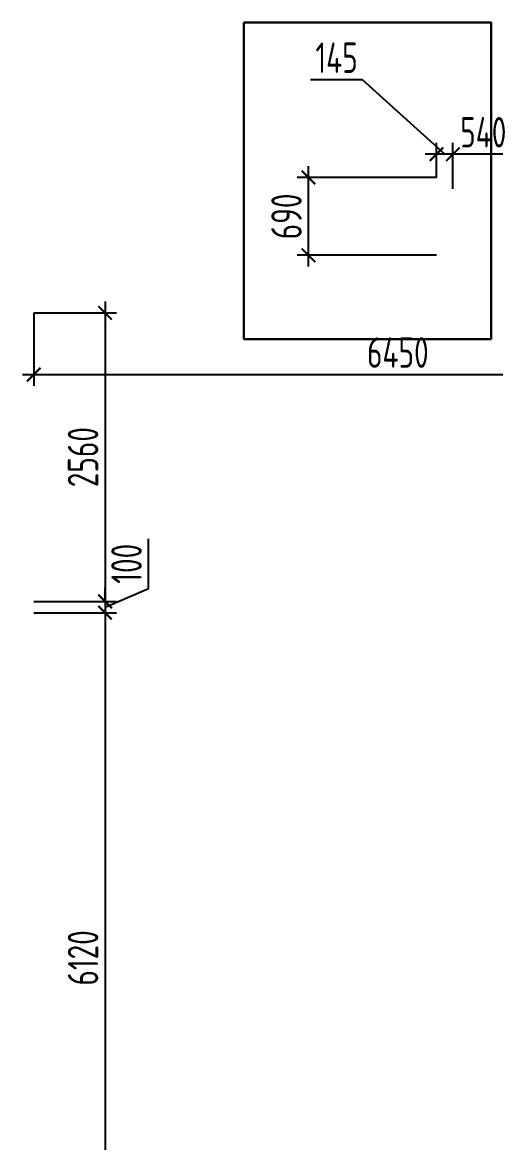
# Model space of a CAD drawing. Header units: millimetres. Extents: x -350007 to 536090, y -888 to 198380.
# Drawn here: x -218084 to -213894, y 110994 to 120926 of the extents above; entities that cross this region are included whole.
import ezdxf

# ---------------------------------------------------------------- set-up
doc = ezdxf.new("R2010")
doc.units = ezdxf.units.MM
doc.layers.add('АР_Размеры нов.', color=15, linetype='Continuous', lineweight=0)
doc.styles.add('ISOCPEUR', font='isocpeur.ttf', dxfattribs={"width": 0.7})
doc.dimstyles.new('R_100', dxfattribs={"dimtxt": 270, "dimasz": 120, "dimexe": 100, "dimexo": 0, "dimgap": 60, "dimtad": 1, "dimdec": 0, "dimrnd": 5, "dimzin": 0, "dimdsep": 46, "dimtxsty": 'ISOCPEUR', "dimblk": 'ARCHTICK', "dimcen": 0, "dimdle": 100, "dimclrd": 256, "dimclre": 256, "dimclrt": 256, "dimadec": 0, "dimazin": 0, "dimtfac": 2, "dimtdec": 0, "dimtofl": 0, "dimtmove": 1, "dimatfit": 3, "dimfxl": 1, "dimtvp": 3, "dimtolj": 1, "dimtzin": 0, "dimarcsym": 0})

# ---------------------------------------------------------------- blocks, each defined once
blk = doc.blocks.new('_ArchTick')
at = {"color": 0, "linetype": 'ByBlock', "const_width": 0.15}
blk.add_lwpolyline([(-0.5, -0.5), (0.5, 0.5)], dxfattribs=at)
blk = doc.blocks.new('*D2987')
at = {"layer": 'Defpoints', "color": 0, "ltscale": 500, "transparency": 16777216}
for p in [(-217983.9, 118350.7), (-217983.9, 115791.9), (-217352.2, 115791.9)]:
    blk.add_point(p, dxfattribs=at)
at = {"layer": 'АР_Размеры нов.', "lineweight": -2, "ltscale": 500, "transparency": 16777216}
for p, q in [((-217352.2, 118450.7), (-217352.2, 115691.9)), ((-217983.9, 118350.7), (-217252.2, 118350.7)), ((-217983.9, 115791.9), (-217252.2, 115791.9))]:
    blk.add_line(p, q, dxfattribs=at)
at = {"layer": 'АР_Размеры нов.', "lineweight": -2, "ltscale": 500, "transparency": 16777216, "xscale": 120, "yscale": 120, "zscale": 120}
for p, rotation in [((-217352.2, 118350.7), 90), ((-217352.2, 115791.9), 270)]:
    blk.add_blockref('_ArchTick', p, dxfattribs=dict(at, rotation=rotation))
at = {"layer": 'АР_Размеры нов.', "lineweight": 13, "ltscale": 500, "transparency": 16777216, "insert": (-217547.2, 117071.3), "char_height": 270, "attachment_point": 5, "rotation": 90, "style": 'ISOCPEUR'}
blk.add_mtext('\\A1;2560', dxfattribs=at)
blk = doc.blocks.new('*D2988')
at = {"layer": 'Defpoints', "color": 0, "ltscale": 500, "transparency": 16777216}
for p in [(-217983.9, 115791.9), (-217983.9, 115691.9), (-217352.2, 115691.9)]:
    blk.add_point(p, dxfattribs=at)
at = {"layer": 'АР_Размеры нов.', "lineweight": -2, "ltscale": 500, "transparency": 16777216}
for p, q in [((-216967.2, 115905.5), (-216967.2, 116346.8)), ((-217352.2, 115791.9), (-217352.2, 115911.9)), ((-217352.2, 115741.9), (-216967.2, 115905.5)), ((-217983.9, 115791.9), (-217252.2, 115791.9)), ((-217352.2, 115791.9), (-217352.2, 115691.9)), ((-217983.9, 115691.9), (-217252.2, 115691.9)), ((-217352.2, 115691.9), (-217352.2, 115571.9))]:
    blk.add_line(p, q, dxfattribs=at)
at = {"layer": 'АР_Размеры нов.', "lineweight": -2, "ltscale": 500, "transparency": 16777216, "xscale": 120, "yscale": 120, "zscale": 120}
for p, rotation in [((-217352.2, 115791.9), 270), ((-217352.2, 115691.9), 90)]:
    blk.add_blockref('_ArchTick', p, dxfattribs=dict(at, rotation=rotation))
at = {"layer": 'АР_Размеры нов.', "lineweight": 13, "ltscale": 500, "transparency": 16777216, "insert": (-217162.2, 116126.2), "char_height": 270, "attachment_point": 5, "rotation": 90, "style": 'ISOCPEUR'}
blk.add_mtext('\\A1;100', dxfattribs=at)
blk = doc.blocks.new('*D2989')
at = {"layer": 'Defpoints', "color": 0, "ltscale": 500, "transparency": 16777216}
for p in [(-217983.9, 115691.9), (-217983.9, 109570.6), (-217352.2, 109570.6)]:
    blk.add_point(p, dxfattribs=at)
at = {"layer": 'АР_Размеры нов.', "lineweight": -2, "ltscale": 500, "transparency": 16777216}
for p, q in [((-217352.2, 115791.9), (-217352.2, 109470.6)), ((-217983.9, 115691.9), (-217252.2, 115691.9)), ((-217983.9, 109570.6), (-217252.2, 109570.6))]:
    blk.add_line(p, q, dxfattribs=at)
at = {"layer": 'АР_Размеры нов.', "lineweight": -2, "ltscale": 500, "transparency": 16777216, "xscale": 120, "yscale": 120, "zscale": 120}
for p, rotation in [((-217352.2, 115691.9), 90), ((-217352.2, 109570.6), 270)]:
    blk.add_blockref('_ArchTick', p, dxfattribs=dict(at, rotation=rotation))
at = {"layer": 'АР_Размеры нов.', "lineweight": 13, "ltscale": 500, "transparency": 16777216, "insert": (-217547.2, 112631.3), "char_height": 270, "attachment_point": 5, "rotation": 90, "style": 'ISOCPEUR'}
blk.add_mtext('\\A1;6120', dxfattribs=at)
blk = doc.blocks.new('*D3053')
at = {"layer": 'Defpoints', "color": 0, "ltscale": 500, "transparency": 16777216}
for p in [(-214272, 119756.9), (-214272, 119450.6), (-213733.9, 119450.6)]:
    blk.add_point(p, dxfattribs=at)
at = {"layer": 'АР_Размеры нов.', "lineweight": -2, "ltscale": 500, "transparency": 16777216}
for p, q in [((-214272, 119450.6), (-214272, 119856.9)), ((-213733.9, 119450.6), (-213733.9, 119856.9)), ((-213633.9, 119756.9), (-214372, 119756.9))]:
    blk.add_line(p, q, dxfattribs=at)
at = {"layer": 'АР_Размеры нов.', "lineweight": -2, "ltscale": 500, "transparency": 16777216, "xscale": 120, "yscale": 120, "zscale": 120, "rotation": 180}
blk.add_blockref('_ArchTick', (-214272, 119756.9), dxfattribs=at)
at = {"layer": 'АР_Размеры нов.', "lineweight": -2, "ltscale": 500, "transparency": 16777216, "xscale": 120, "yscale": 120, "zscale": 120}
blk.add_blockref('_ArchTick', (-213733.9, 119756.9), dxfattribs=at)
at = {"layer": 'АР_Размеры нов.', "lineweight": 13, "ltscale": 500, "transparency": 16777216, "insert": (-214003, 119951.9), "char_height": 270, "attachment_point": 5, "style": 'ISOCPEUR'}
blk.add_mtext('\\A1;540', dxfattribs=at)
blk = doc.blocks.new('*D3054')
at = {"layer": 'Defpoints', "color": 0, "ltscale": 500, "transparency": 16777216}
for p in [(-214417.2, 119756.9), (-214417.2, 119550.6), (-214272, 119450.6)]:
    blk.add_point(p, dxfattribs=at)
at = {"layer": 'АР_Размеры нов.', "lineweight": -2, "ltscale": 500, "transparency": 16777216}
for p, q in [((-215071.7, 120417.8), (-215531.9, 120417.8)), ((-214344.6, 119756.9), (-215071.7, 120417.8)), ((-214417.2, 119550.6), (-214417.2, 119856.9)), ((-214272, 119450.6), (-214272, 119856.9)), ((-214172, 119756.9), (-214517.2, 119756.9))]:
    blk.add_line(p, q, dxfattribs=at)
at = {"layer": 'АР_Размеры нов.', "lineweight": -2, "ltscale": 500, "transparency": 16777216, "xscale": 120, "yscale": 120, "zscale": 120, "rotation": 180}
blk.add_blockref('_ArchTick', (-214417.2, 119756.9), dxfattribs=at)
at = {"layer": 'АР_Размеры нов.', "lineweight": -2, "ltscale": 500, "transparency": 16777216, "xscale": 120, "yscale": 120, "zscale": 120}
blk.add_blockref('_ArchTick', (-214272, 119756.9), dxfattribs=at)
at = {"layer": 'АР_Размеры нов.', "lineweight": 13, "ltscale": 500, "transparency": 16777216, "insert": (-215301.8, 120612.8), "char_height": 270, "attachment_point": 5, "style": 'ISOCPEUR'}
blk.add_mtext('\\A1;145', dxfattribs=at)
blk = doc.blocks.new('*D3055')
at = {"layer": 'Defpoints', "color": 0, "ltscale": 500, "transparency": 16777216}
for p in [(-217983.9, 118350.7), (-211535.4, 118350.7), (-211535.4, 117803.8)]:
    blk.add_point(p, dxfattribs=at)
at = {"layer": 'АР_Размеры нов.', "lineweight": -2, "ltscale": 500, "transparency": 16777216}
for p, q in [((-217983.9, 118350.7), (-217983.9, 117703.8)), ((-211535.4, 118350.7), (-211535.4, 117703.8)), ((-218083.9, 117803.8), (-211435.4, 117803.8))]:
    blk.add_line(p, q, dxfattribs=at)
at = {"layer": 'АР_Размеры нов.', "lineweight": -2, "ltscale": 500, "transparency": 16777216, "xscale": 120, "yscale": 120, "zscale": 120, "rotation": 180}
blk.add_blockref('_ArchTick', (-217983.9, 117803.8), dxfattribs=at)
at = {"layer": 'АР_Размеры нов.', "lineweight": -2, "ltscale": 500, "transparency": 16777216, "xscale": 120, "yscale": 120, "zscale": 120}
blk.add_blockref('_ArchTick', (-211535.4, 117803.8), dxfattribs=at)
at = {"layer": 'АР_Размеры нов.', "lineweight": 13, "ltscale": 500, "transparency": 16777216, "insert": (-214759.6, 117998.8), "char_height": 270, "attachment_point": 5, "style": 'ISOCPEUR'}
blk.add_mtext('\\A1;6450', dxfattribs=at)
blk = doc.blocks.new('*D6578')
at = {"layer": 'Defpoints', "color": 0, "transparency": 16777216}
for p in [(-215550.6, 119550.6), (-214417.2, 119550.6), (-214417.2, 118860.7)]:
    blk.add_point(p, dxfattribs=at)
at = {"layer": 'АР_Размеры нов.', "lineweight": -2, "transparency": 16777216}
for p, q in [((-215550.6, 118760.7), (-215550.6, 119650.6)), ((-214417.2, 119550.6), (-215650.6, 119550.6)), ((-214417.2, 118860.7), (-215650.6, 118860.7))]:
    blk.add_line(p, q, dxfattribs=at)
at = {"layer": 'АР_Размеры нов.', "lineweight": -2, "transparency": 16777216, "xscale": 120, "yscale": 120, "zscale": 120}
for p, rotation in [((-215550.6, 119550.6), 90), ((-215550.6, 118860.7), 270)]:
    blk.add_blockref('_ArchTick', p, dxfattribs=dict(at, rotation=rotation))
at = {"layer": 'АР_Размеры нов.', "transparency": 16777216, "insert": (-215745.6, 119205.7), "char_height": 270, "attachment_point": 5, "rotation": 90, "style": 'ISOCPEUR'}
blk.add_mtext('\\A1;690', dxfattribs=at)

msp = doc.modelspace()

# ---------------------------------------------------------------- linework, layer by layer
at = {"color": 12, "lineweight": 30, "true_color": 0xe00000}
msp.add_lwpolyline([(-216123, 120925.9), (-213934.6, 120925.9), (-213934.6, 118118.6), (-216123, 118118.6)], close=True, dxfattribs=at)

# ---------------------------------------------------------------- dimensions: what is measured, and where the dimension line sits
at = {"layer": 'АР_Размеры нов.', "lineweight": 13, "ltscale": 500}
dim = msp.add_linear_dim(base=(-214417.2, 119756.9), p1=(-214272, 119450.6), p2=(-214417.2, 119550.6), dimstyle='R_100', override={"dimpost": '\\X'}, dxfattribs=at)
dim.commit()
dim.dimension.update_dxf_attribs({"geometry": '*D3054', "text_midpoint": (-215131.7, 120417.8), "dimtype": 160})
for base, p1, p2, picture, middle in [((-214272, 119756.9), (-213733.9, 119450.6), (-214272, 119450.6), '*D3053', (-214003, 119951.9)), ((-211535.3544, 117803.8096), (-217983.9151, 118350.6825), (-211535.3544, 118350.6825), '*D3055', (-214759.6347, 117998.8096))]:
    dim = msp.add_linear_dim(base=base, p1=p1, p2=p2, dimstyle='R_100', override={"dimpost": '\\X'}, dxfattribs=at)
    dim.commit()
    dim.dimension.update_dxf_attribs({"geometry": picture, "text_midpoint": middle})
at = {"layer": 'АР_Размеры нов.'}
dim = msp.add_linear_dim(base=(-215550.6, 119550.6), p1=(-214417.2, 118860.7), p2=(-214417.2, 119550.6), angle=90, dimstyle='R_100', override={"dimpost": '\\X'}, dxfattribs=at)
dim.commit()
dim.dimension.update_dxf_attribs({"geometry": '*D6578', "text_midpoint": (-215745.6, 119205.7)})
at = {"layer": 'АР_Размеры нов.', "lineweight": 13, "ltscale": 500}
for base, p1, p2, picture, middle in [((-217352.2, 115791.9), (-217983.9, 118350.7), (-217983.9, 115791.9), '*D2987', (-217547.2, 117071.3)), ((-217352.2, 109570.6), (-217983.9, 115691.9), (-217983.9, 109570.6), '*D2989', (-217547.2, 112631.3))]:
    dim = msp.add_linear_dim(base=base, p1=p1, p2=p2, angle=90, dimstyle='R_100', override={"dimpost": '\\X'}, dxfattribs=at)
    dim.commit()
    dim.dimension.update_dxf_attribs({"geometry": picture, "text_midpoint": middle})
dim = msp.add_linear_dim(base=(-217352.2, 115691.9), p1=(-217983.9, 115791.9), p2=(-217983.9, 115691.9), angle=90, dimstyle='R_100', override={"dimpost": '\\X'}, dxfattribs=at)
dim.commit()
dim.dimension.update_dxf_attribs({"geometry": '*D2988', "text_midpoint": (-216967.2, 115965.5), "dimtype": 160})

doc.saveas('drawing.dxf')
